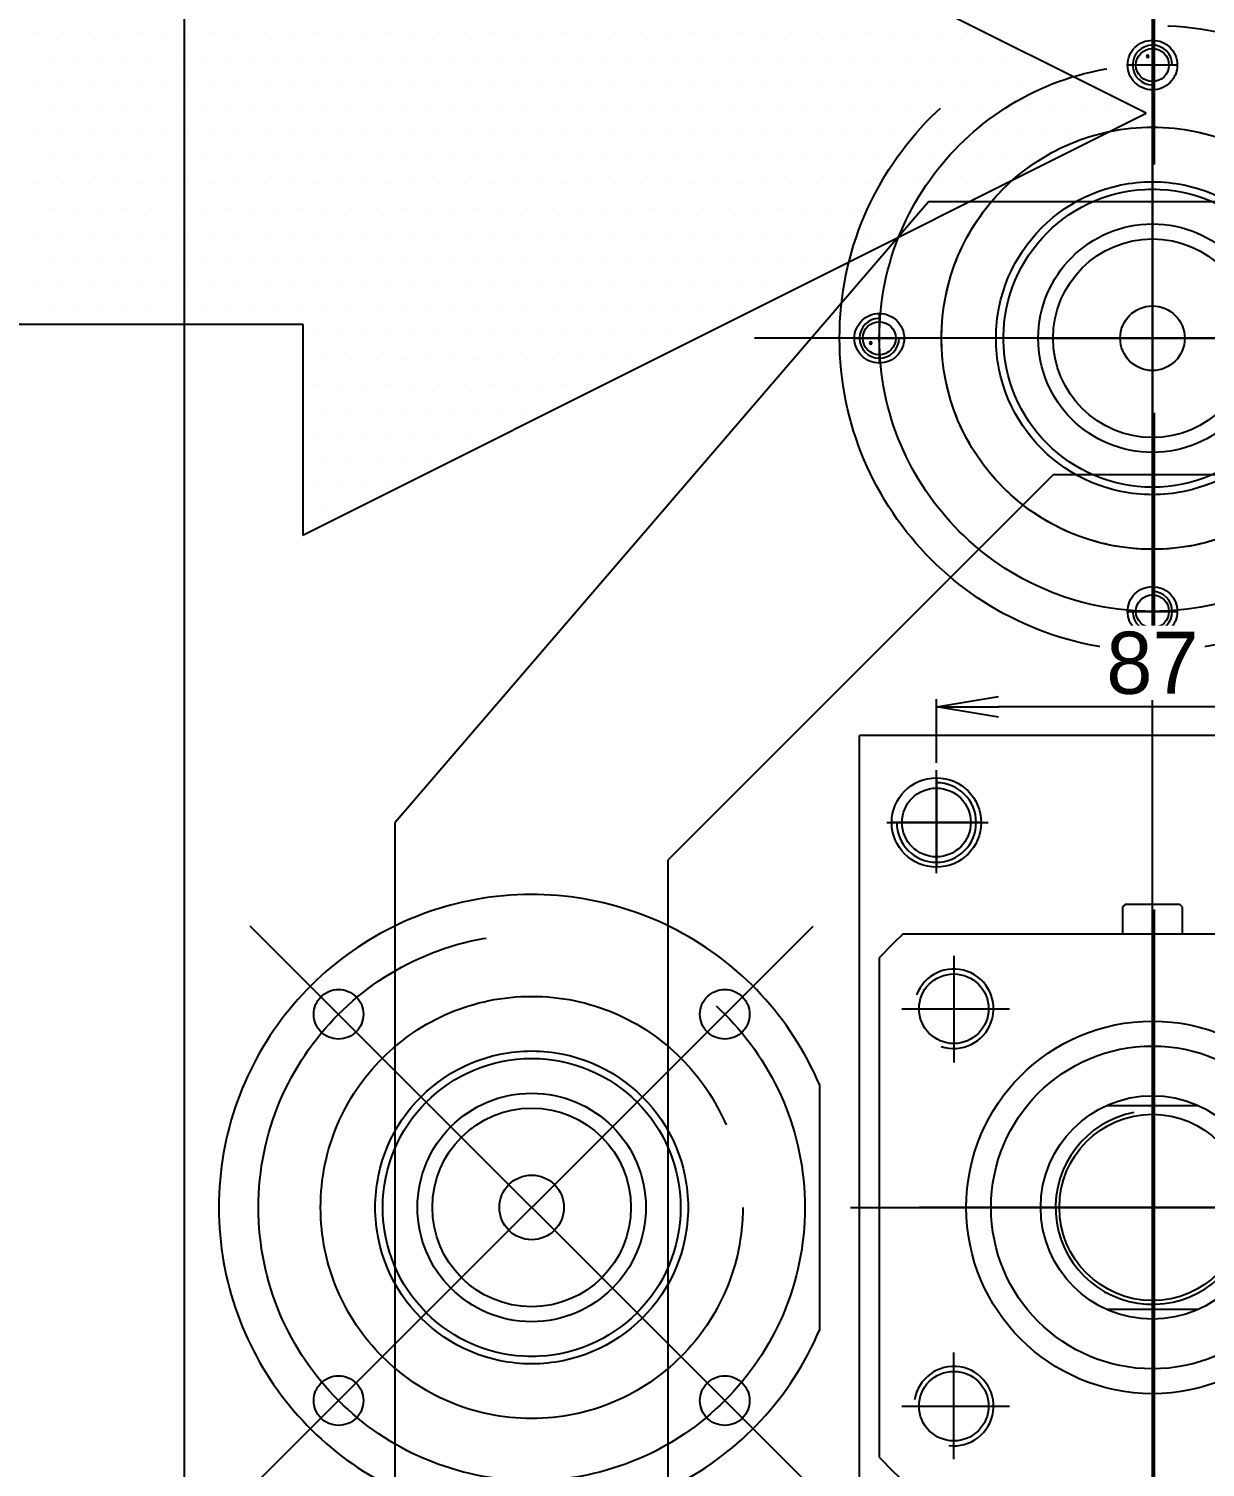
# Model space of a CAD drawing. Header units: millimetres. Extents: x 10462777 to 22643323, y 453826 to 1389191.
# Drawn here: x 11302242.1 to 11302479, y 599402.9 to 599692.5 of the extents above; entities that cross this region are included whole.
import ezdxf

# ---------------------------------------------------------------- set-up
doc = ezdxf.new("R2010")
doc.units = ezdxf.units.MM
doc.header["$LTSCALE"] = 200
doc.header["$MEASUREMENT"] = 0
doc.header["$PDMODE"] = 35
doc.header["$PDSIZE"] = -5
for name, pattern in [('CENTER', [2, 1.25, -0.25, 0.25, -0.25]), ('HIDDEN', [3.75, 2.5, -1.25]), ('PHANTOM', [2.5, 1.25, -0.25, 0.25, -0.25, 0.25, -0.25])]:
    doc.linetypes.add(name, pattern=pattern)
doc.layers.get('0').update_dxf_attribs({"linetype": 'CONTINUOUS'})
doc.layers.get('DEFPOINTS').update_dxf_attribs({"linetype": 'CONTINUOUS'})
for name, color, linetype in [('4', 4, 'CONTINUOUS'), ('BOM-UDEF', 3, 'CONTINUOUS'), ('C', 1, 'CENTER'), ('CL', 3, 'CONTINUOUS'), ('DR1509-006-300-001', 7, 'CONTINUOUS'), ('H', 30, 'CONTINUOUS'), ('HL', 2, 'HIDDEN'), ('PL', 5, 'PHANTOM')]:
    doc.layers.add(name, color=color, linetype=linetype)
doc.layers.add('FL', color=3, linetype='CONTINUOUS', lineweight=25)
doc.layers.add('LAYOUT', color=8, linetype='CONTINUOUS', lineweight=25)
doc.styles.get("Standard").update_dxf_attribs({"font": 'SYMBOL'})
doc.dimstyles.new('DS ROBOTEC', dxfattribs={"dimscale": 0, "dimtxt": 2.5, "dimasz": 2.5, "dimexe": 0.3, "dimexo": 0.3, "dimgap": 0.5, "dimtad": 1, "dimzin": 9, "dimdsep": 46, "dimtxsty": 'Standard', "dimblk": 'OPEN', "dimcen": 0, "dimclrd": 4, "dimclre": 4, "dimclrt": 110, "dimazin": 2, "dimtm": 1.5, "dimtfac": 1, "dimtmove": 0, "dimatfit": 3, "dimldrblk": 'OPEN', "dimfxl": 1, "dimtfill": 1, "dimtolj": 1, "dimlwd": -1, "dimlwe": -1, "dimarcsym": 0})

# ---------------------------------------------------------------- blocks, each defined once
blk = doc.blocks.new('A$C7DA30AB0')
at = {"layer": 'LAYOUT', "color": 6, "linetype": 'PHANTOM'}
blk.add_circle((3030.45, 3025.99, 0), 2693.02, dxfattribs=at)
blk = doc.blocks.new('A$C201F74A5')
for p, q in [((0, 0), (-34.66, -69.32)), ((34.66, -69.32), (0, 0)), ((17.33, -115.53), (17.33, -69.32)), ((17.33, -69.32), (34.66, -69.32))]:
    blk.add_line(p, q)
at = {"color": 3}
for p, q in [((-0.44, -1.31), (-0.44, -1.31)), ((-0.44, -3.37), (-0.44, -3.37)), ((1.63, -4.4), (1.63, -4.4)), ((-0.44, -5.43), (-0.44, -5.43)), ((-2.5, -6.46), (-2.5, -6.46)), ((1.63, -6.46), (1.63, -6.46)), ((-0.44, -7.5), (-0.44, -7.5)), ((3.69, -7.5), (3.69, -7.5)), ((-2.5, -8.53), (-2.5, -8.53)), ((1.63, -8.53), (1.63, -8.53)), ((-4.56, -9.56), (-4.56, -9.56)), ((-2.5, -10.59), (-2.5, -10.59)), ((-0.44, -9.56), (-0.44, -9.56)), ((1.63, -10.59), (1.63, -10.59)), ((3.69, -9.56), (3.69, -9.56)), ((-4.56, -11.62), (-4.56, -11.62)), ((-0.44, -11.62), (-0.44, -11.62)), ((3.69, -11.62), (3.69, -11.62)), ((-2.5, -12.66), (-2.5, -12.66)), ((1.63, -12.66), (1.63, -12.66)), ((5.75, -12.66), (5.75, -12.66)), ((-4.56, -13.69), (-4.56, -13.69)), ((-0.44, -13.69), (-0.44, -13.69)), ((3.69, -13.69), (3.69, -13.69)), ((-6.63, -14.72), (-6.63, -14.72)), ((-2.5, -14.72), (-2.5, -14.72)), ((1.63, -14.72), (1.63, -14.72)), ((5.75, -14.72), (5.75, -14.72)), ((-4.56, -15.75), (-4.56, -15.75)), ((-0.44, -15.75), (-0.44, -15.75)), ((3.69, -15.75), (3.69, -15.75)), ((7.82, -15.75), (7.82, -15.75)), ((-6.63, -16.78), (-6.63, -16.78)), ((-2.5, -16.78), (-2.5, -16.78)), ((1.63, -16.78), (1.63, -16.78)), ((5.75, -16.78), (5.75, -16.78)), ((-6.63, -18.85), (-6.63, -18.85)), ((-4.56, -17.82), (-4.56, -17.82)), ((-2.5, -18.85), (-2.5, -18.85)), ((-0.44, -17.82), (-0.44, -17.82)), ((1.63, -18.85), (1.63, -18.85)), ((3.69, -17.82), (3.69, -17.82)), ((5.75, -18.85), (5.75, -18.85)), ((7.82, -17.82), (7.82, -17.82)), ((-4.56, -19.88), (-4.56, -19.88)), ((-0.44, -19.88), (-0.44, -19.88)), ((3.69, -19.88), (3.69, -19.88)), ((7.82, -19.88), (7.82, -19.88)), ((-6.63, -20.91), (-6.63, -20.91)), ((-2.5, -20.91), (-2.5, -20.91)), ((1.63, -20.91), (1.63, -20.91)), ((5.75, -20.91), (5.75, -20.91)), ((9.88, -20.91), (9.88, -20.91)), ((-4.56, -21.94), (-4.56, -21.94)), ((-0.44, -21.94), (-0.44, -21.94)), ((3.69, -21.94), (3.69, -21.94)), ((7.82, -21.94), (7.82, -21.94)), ((-6.63, -22.97), (-6.63, -22.97)), ((-2.5, -22.97), (-2.5, -22.97)), ((1.63, -22.97), (1.63, -22.97)), ((5.75, -22.97), (5.75, -22.97)), ((9.88, -22.97), (9.88, -22.97)), ((-4.56, -24.01), (-4.56, -24.01)), ((-0.44, -24.01), (-0.44, -24.01)), ((3.69, -24.01), (3.69, -24.01)), ((7.82, -24.01), (7.82, -24.01)), ((11.95, -24.01), (11.95, -24.01)), ((-6.63, -25.04), (-6.63, -25.04)), ((-2.5, -25.04), (-2.5, -25.04)), ((1.63, -25.04), (1.63, -25.04)), ((5.75, -25.04), (5.75, -25.04)), ((9.88, -25.04), (9.88, -25.04)), ((-6.63, -27.1), (-6.63, -27.1)), ((-4.56, -26.07), (-4.56, -26.07)), ((-2.5, -27.1), (-2.5, -27.1)), ((-0.44, -26.07), (-0.44, -26.07)), ((1.63, -27.1), (1.63, -27.1)), ((3.69, -26.07), (3.69, -26.07)), ((5.75, -27.1), (5.75, -27.1)), ((7.82, -26.07), (7.82, -26.07)), ((9.88, -27.1), (9.88, -27.1)), ((11.95, -26.07), (11.95, -26.07)), ((-4.56, -28.13), (-4.56, -28.13)), ((-0.44, -28.13), (-0.44, -28.13)), ((3.69, -28.13), (3.69, -28.13)), ((7.82, -28.13), (7.82, -28.13)), ((11.95, -28.13), (11.95, -28.13)), ((-6.63, -29.17), (-6.63, -29.17)), ((-2.5, -29.17), (-2.5, -29.17)), ((1.63, -29.17), (1.63, -29.17)), ((5.75, -29.17), (5.75, -29.17)), ((9.88, -29.17), (9.88, -29.17)), ((14.01, -29.17), (14.01, -29.17)), ((-4.56, -30.2), (-4.56, -30.2)), ((-0.44, -30.2), (-0.44, -30.2)), ((3.69, -30.2), (3.69, -30.2)), ((7.82, -30.2), (7.82, -30.2)), ((11.95, -30.2), (11.95, -30.2)), ((-6.63, -31.23), (-6.63, -31.23)), ((-2.5, -31.23), (-2.5, -31.23)), ((1.63, -31.23), (1.63, -31.23)), ((5.75, -31.23), (5.75, -31.23)), ((9.88, -31.23), (9.88, -31.23)), ((14.01, -31.23), (14.01, -31.23)), ((-4.56, -32.26), (-4.56, -32.26)), ((-0.44, -32.26), (-0.44, -32.26)), ((3.69, -32.26), (3.69, -32.26)), ((7.82, -32.26), (7.82, -32.26)), ((11.95, -32.26), (11.95, -32.26)), ((16.07, -32.26), (16.07, -32.26)), ((-6.63, -33.29), (-6.63, -33.29)), ((-2.5, -33.29), (-2.5, -33.29)), ((1.63, -33.29), (1.63, -33.29)), ((5.75, -33.29), (5.75, -33.29)), ((9.88, -33.29), (9.88, -33.29)), ((14.01, -33.29), (14.01, -33.29)), ((-6.63, -35.36), (-6.63, -35.36)), ((-4.56, -34.33), (-4.56, -34.33)), ((-2.5, -35.36), (-2.5, -35.36)), ((-0.44, -34.33), (-0.44, -34.33)), ((1.63, -35.36), (1.63, -35.36)), ((3.69, -34.33), (3.69, -34.33)), ((5.75, -35.36), (5.75, -35.36)), ((7.82, -34.33), (7.82, -34.33)), ((9.88, -35.36), (9.88, -35.36)), ((11.95, -34.33), (11.95, -34.33)), ((14.01, -35.36), (14.01, -35.36)), ((16.07, -34.33), (16.07, -34.33)), ((-4.56, -36.39), (-4.56, -36.39)), ((-0.44, -36.39), (-0.44, -36.39)), ((3.69, -36.39), (3.69, -36.39)), ((7.82, -36.39), (7.82, -36.39)), ((11.95, -36.39), (11.95, -36.39)), ((16.07, -36.39), (16.07, -36.39)), ((-6.63, -37.42), (-6.63, -37.42)), ((-2.5, -37.42), (-2.5, -37.42)), ((1.63, -37.42), (1.63, -37.42)), ((5.75, -37.42), (5.75, -37.42)), ((9.88, -37.42), (9.88, -37.42)), ((14.01, -37.42), (14.01, -37.42)), ((18.14, -37.42), (18.14, -37.42)), ((-4.56, -38.45), (-4.56, -38.45)), ((-0.44, -38.45), (-0.44, -38.45)), ((3.69, -38.45), (3.69, -38.45)), ((7.82, -38.45), (7.82, -38.45)), ((11.95, -38.45), (11.95, -38.45)), ((16.07, -38.45), (16.07, -38.45)), ((-6.63, -39.48), (-6.63, -39.48)), ((-2.5, -39.48), (-2.5, -39.48)), ((1.63, -39.48), (1.63, -39.48)), ((5.75, -39.48), (5.75, -39.48)), ((9.88, -39.48), (9.88, -39.48)), ((14.01, -39.48), (14.01, -39.48)), ((18.14, -39.48), (18.14, -39.48)), ((-4.56, -40.52), (-4.56, -40.52)), ((-0.44, -40.52), (-0.44, -40.52)), ((3.69, -40.52), (3.69, -40.52)), ((7.82, -40.52), (7.82, -40.52)), ((11.95, -40.52), (11.95, -40.52)), ((16.07, -40.52), (16.07, -40.52)), ((20.2, -40.52), (20.2, -40.52)), ((-6.63, -41.55), (-6.63, -41.55)), ((-2.5, -41.55), (-2.5, -41.55)), ((1.63, -41.55), (1.63, -41.55)), ((5.75, -41.55), (5.75, -41.55)), ((9.88, -41.55), (9.88, -41.55)), ((14.01, -41.55), (14.01, -41.55)), ((18.14, -41.55), (18.14, -41.55)), ((-6.63, -43.61), (-6.63, -43.61)), ((-4.56, -42.58), (-4.56, -42.58)), ((-2.5, -43.61), (-2.5, -43.61)), ((-0.44, -42.58), (-0.44, -42.58)), ((1.63, -43.61), (1.63, -43.61)), ((3.69, -42.58), (3.69, -42.58)), ((5.75, -43.61), (5.75, -43.61)), ((7.82, -42.58), (7.82, -42.58)), ((9.88, -43.61), (9.88, -43.61)), ((11.95, -42.58), (11.95, -42.58)), ((14.01, -43.61), (14.01, -43.61)), ((16.07, -42.58), (16.07, -42.58)), ((18.14, -43.61), (18.14, -43.61)), ((20.2, -42.58), (20.2, -42.58)), ((-4.56, -44.64), (-4.56, -44.64)), ((-0.44, -44.64), (-0.44, -44.64)), ((3.69, -44.64), (3.69, -44.64)), ((7.82, -44.64), (7.82, -44.64)), ((11.95, -44.64), (11.95, -44.64)), ((16.07, -44.64), (16.07, -44.64)), ((20.2, -44.64), (20.2, -44.64)), ((-6.63, -45.68), (-6.63, -45.68)), ((-2.5, -45.68), (-2.5, -45.68)), ((1.63, -45.68), (1.63, -45.68)), ((5.75, -45.68), (5.75, -45.68)), ((9.88, -45.68), (9.88, -45.68)), ((14.01, -45.68), (14.01, -45.68)), ((18.14, -45.68), (18.14, -45.68)), ((22.26, -45.68), (22.26, -45.68)), ((-4.56, -46.71), (-4.56, -46.71)), ((-0.44, -46.71), (-0.44, -46.71)), ((3.69, -46.71), (3.69, -46.71)), ((7.82, -46.71), (7.82, -46.71)), ((11.95, -46.71), (11.95, -46.71)), ((16.07, -46.71), (16.07, -46.71)), ((20.2, -46.71), (20.2, -46.71)), ((-6.63, -47.74), (-6.63, -47.74)), ((-2.5, -47.74), (-2.5, -47.74)), ((1.63, -47.74), (1.63, -47.74)), ((5.75, -47.74), (5.75, -47.74)), ((9.88, -47.74), (9.88, -47.74)), ((14.01, -47.74), (14.01, -47.74)), ((18.14, -47.74), (18.14, -47.74)), ((22.26, -47.74), (22.26, -47.74)), ((-4.56, -48.77), (-4.56, -48.77)), ((-0.44, -48.77), (-0.44, -48.77)), ((3.69, -48.77), (3.69, -48.77)), ((7.82, -48.77), (7.82, -48.77)), ((11.95, -48.77), (11.95, -48.77)), ((16.07, -48.77), (16.07, -48.77)), ((20.2, -48.77), (20.2, -48.77)), ((24.33, -48.77), (24.33, -48.77)), ((-6.63, -49.8), (-6.63, -49.8)), ((-2.5, -49.8), (-2.5, -49.8)), ((1.63, -49.8), (1.63, -49.8)), ((5.75, -49.8), (5.75, -49.8)), ((9.88, -49.8), (9.88, -49.8)), ((14.01, -49.8), (14.01, -49.8)), ((18.14, -49.8), (18.14, -49.8)), ((22.26, -49.8), (22.26, -49.8)), ((-6.63, -51.87), (-6.63, -51.87)), ((-4.56, -50.84), (-4.56, -50.84)), ((-2.5, -51.87), (-2.5, -51.87)), ((-0.44, -50.84), (-0.44, -50.84)), ((1.63, -51.87), (1.63, -51.87)), ((3.69, -50.84), (3.69, -50.84)), ((5.75, -51.87), (5.75, -51.87)), ((7.82, -50.84), (7.82, -50.84)), ((9.88, -51.87), (9.88, -51.87)), ((11.95, -50.84), (11.95, -50.84)), ((14.01, -51.87), (14.01, -51.87)), ((16.07, -50.84), (16.07, -50.84)), ((18.14, -51.87), (18.14, -51.87)), ((20.2, -50.84), (20.2, -50.84)), ((22.26, -51.87), (22.26, -51.87)), ((24.33, -50.84), (24.33, -50.84)), ((-4.56, -52.9), (-4.56, -52.9)), ((-0.44, -52.9), (-0.44, -52.9)), ((3.69, -52.9), (3.69, -52.9)), ((7.82, -52.9), (7.82, -52.9)), ((11.95, -52.9), (11.95, -52.9)), ((16.07, -52.9), (16.07, -52.9)), ((20.2, -52.9), (20.2, -52.9)), ((24.33, -52.9), (24.33, -52.9)), ((-6.63, -53.93), (-6.63, -53.93)), ((-2.5, -53.93), (-2.5, -53.93)), ((1.63, -53.93), (1.63, -53.93)), ((5.75, -53.93), (5.75, -53.93)), ((9.88, -53.93), (9.88, -53.93)), ((14.01, -53.93), (14.01, -53.93)), ((18.14, -53.93), (18.14, -53.93)), ((22.26, -53.93), (22.26, -53.93)), ((26.39, -53.93), (26.39, -53.93)), ((-4.56, -54.96), (-4.56, -54.96)), ((-0.44, -54.96), (-0.44, -54.96)), ((3.69, -54.96), (3.69, -54.96)), ((7.82, -54.96), (7.82, -54.96)), ((11.95, -54.96), (11.95, -54.96)), ((16.07, -54.96), (16.07, -54.96)), ((20.2, -54.96), (20.2, -54.96)), ((24.33, -54.96), (24.33, -54.96)), ((-6.63, -55.99), (-6.63, -55.99)), ((-2.5, -55.99), (-2.5, -55.99)), ((1.63, -55.99), (1.63, -55.99)), ((5.75, -55.99), (5.75, -55.99)), ((9.88, -55.99), (9.88, -55.99)), ((14.01, -55.99), (14.01, -55.99)), ((18.14, -55.99), (18.14, -55.99)), ((22.26, -55.99), (22.26, -55.99)), ((26.39, -55.99), (26.39, -55.99)), ((-4.56, -57.03), (-4.56, -57.03)), ((-0.44, -57.03), (-0.44, -57.03)), ((3.69, -57.03), (3.69, -57.03)), ((7.82, -57.03), (7.82, -57.03)), ((11.95, -57.03), (11.95, -57.03)), ((16.07, -57.03), (16.07, -57.03)), ((20.2, -57.03), (20.2, -57.03)), ((24.33, -57.03), (24.33, -57.03)), ((28.46, -57.03), (28.46, -57.03)), ((-6.63, -58.06), (-6.63, -58.06)), ((-4.56, -59.09), (-4.56, -59.09)), ((-2.5, -58.06), (-2.5, -58.06)), ((-0.44, -59.09), (-0.44, -59.09)), ((1.63, -58.06), (1.63, -58.06)), ((3.69, -59.09), (3.69, -59.09)), ((5.75, -58.06), (5.75, -58.06)), ((7.82, -59.09), (7.82, -59.09)), ((9.88, -58.06), (9.88, -58.06)), ((11.95, -59.09), (11.95, -59.09)), ((14.01, -58.06), (14.01, -58.06)), ((16.07, -59.09), (16.07, -59.09)), ((18.14, -58.06), (18.14, -58.06)), ((20.2, -59.09), (20.2, -59.09)), ((22.26, -58.06), (22.26, -58.06)), ((24.33, -59.09), (24.33, -59.09)), ((26.39, -58.06), (26.39, -58.06)), ((28.46, -59.09), (28.46, -59.09)), ((-6.63, -60.12), (-6.63, -60.12)), ((-2.5, -60.12), (-2.5, -60.12)), ((1.63, -60.12), (1.63, -60.12)), ((5.75, -60.12), (5.75, -60.12)), ((9.88, -60.12), (9.88, -60.12)), ((14.01, -60.12), (14.01, -60.12)), ((18.14, -60.12), (18.14, -60.12)), ((22.26, -60.12), (22.26, -60.12)), ((26.39, -60.12), (26.39, -60.12)), ((-4.56, -61.15), (-4.56, -61.15)), ((-0.44, -61.15), (-0.44, -61.15)), ((3.69, -61.15), (3.69, -61.15)), ((7.82, -61.15), (7.82, -61.15)), ((11.95, -61.15), (11.95, -61.15)), ((16.07, -61.15), (16.07, -61.15)), ((20.2, -61.15), (20.2, -61.15)), ((24.33, -61.15), (24.33, -61.15)), ((28.46, -61.15), (28.46, -61.15)), ((-6.63, -62.19), (-6.63, -62.19)), ((-2.5, -62.19), (-2.5, -62.19)), ((1.63, -62.19), (1.63, -62.19)), ((5.75, -62.19), (5.75, -62.19)), ((9.88, -62.19), (9.88, -62.19)), ((14.01, -62.19), (14.01, -62.19)), ((18.14, -62.19), (18.14, -62.19)), ((22.26, -62.19), (22.26, -62.19)), ((26.39, -62.19), (26.39, -62.19)), ((30.52, -62.19), (30.52, -62.19)), ((-4.56, -63.22), (-4.56, -63.22)), ((-0.44, -63.22), (-0.44, -63.22)), ((3.69, -63.22), (3.69, -63.22)), ((7.82, -63.22), (7.82, -63.22)), ((11.95, -63.22), (11.95, -63.22)), ((16.07, -63.22), (16.07, -63.22)), ((20.2, -63.22), (20.2, -63.22)), ((24.33, -63.22), (24.33, -63.22)), ((28.46, -63.22), (28.46, -63.22)), ((-6.63, -64.25), (-6.63, -64.25)), ((-2.5, -64.25), (-2.5, -64.25)), ((1.63, -64.25), (1.63, -64.25)), ((5.75, -64.25), (5.75, -64.25)), ((9.88, -64.25), (9.88, -64.25)), ((14.01, -64.25), (14.01, -64.25)), ((18.14, -64.25), (18.14, -64.25)), ((22.26, -64.25), (22.26, -64.25)), ((26.39, -64.25), (26.39, -64.25)), ((30.52, -64.25), (30.52, -64.25)), ((-4.56, -65.28), (-4.56, -65.28)), ((-0.44, -65.28), (-0.44, -65.28)), ((3.69, -65.28), (3.69, -65.28)), ((7.82, -65.28), (7.82, -65.28)), ((11.95, -65.28), (11.95, -65.28)), ((16.07, -65.28), (16.07, -65.28)), ((20.2, -65.28), (20.2, -65.28)), ((24.33, -65.28), (24.33, -65.28)), ((28.46, -65.28), (28.46, -65.28)), ((32.58, -65.28), (32.58, -65.28)), ((-6.63, -66.31), (-6.63, -66.31)), ((-4.56, -67.35), (-4.56, -67.35)), ((-2.5, -66.31), (-2.5, -66.31)), ((-0.44, -67.35), (-0.44, -67.35)), ((1.63, -66.31), (1.63, -66.31)), ((3.69, -67.35), (3.69, -67.35)), ((5.75, -66.31), (5.75, -66.31)), ((7.82, -67.35), (7.82, -67.35)), ((9.88, -66.31), (9.88, -66.31)), ((11.95, -67.35), (11.95, -67.35)), ((14.01, -66.31), (14.01, -66.31)), ((16.07, -67.35), (16.07, -67.35)), ((18.14, -66.31), (18.14, -66.31)), ((20.2, -67.35), (20.2, -67.35)), ((22.26, -66.31), (22.26, -66.31)), ((24.33, -67.35), (24.33, -67.35)), ((26.39, -66.31), (26.39, -66.31)), ((28.46, -67.35), (28.46, -67.35)), ((30.52, -66.31), (30.52, -66.31)), ((32.58, -67.35), (32.58, -67.35)), ((-6.63, -68.38), (-6.63, -68.38)), ((-2.5, -68.38), (-2.5, -68.38)), ((1.63, -68.38), (1.63, -68.38)), ((5.75, -68.38), (5.75, -68.38)), ((9.88, -68.38), (9.88, -68.38)), ((14.01, -68.38), (14.01, -68.38)), ((18.14, -68.38), (18.14, -68.38)), ((22.26, -68.38), (22.26, -68.38)), ((26.39, -68.38), (26.39, -68.38)), ((30.52, -68.38), (30.52, -68.38)), ((-4.56, -69.41), (-4.56, -69.41)), ((-0.44, -69.41), (-0.44, -69.41)), ((3.69, -69.41), (3.69, -69.41)), ((7.82, -69.41), (7.82, -69.41)), ((11.95, -69.41), (11.95, -69.41)), ((16.07, -69.41), (16.07, -69.41)), ((-6.63, -70.44), (-6.63, -70.44)), ((-2.5, -70.44), (-2.5, -70.44)), ((1.63, -70.44), (1.63, -70.44)), ((5.75, -70.44), (5.75, -70.44)), ((9.88, -70.44), (9.88, -70.44)), ((14.01, -70.44), (14.01, -70.44)), ((-4.56, -71.47), (-4.56, -71.47)), ((-0.44, -71.47), (-0.44, -71.47)), ((3.69, -71.47), (3.69, -71.47)), ((7.82, -71.47), (7.82, -71.47)), ((11.95, -71.47), (11.95, -71.47)), ((16.07, -71.47), (16.07, -71.47)), ((-6.63, -72.5), (-6.63, -72.5)), ((-2.5, -72.5), (-2.5, -72.5)), ((1.63, -72.5), (1.63, -72.5)), ((5.75, -72.5), (5.75, -72.5)), ((9.88, -72.5), (9.88, -72.5)), ((14.01, -72.5), (14.01, -72.5)), ((-4.56, -73.54), (-4.56, -73.54)), ((-0.44, -73.54), (-0.44, -73.54)), ((3.69, -73.54), (3.69, -73.54)), ((7.82, -73.54), (7.82, -73.54)), ((11.95, -73.54), (11.95, -73.54)), ((16.07, -73.54), (16.07, -73.54)), ((-6.63, -74.57), (-6.63, -74.57)), ((-4.56, -75.6), (-4.56, -75.6)), ((-2.5, -74.57), (-2.5, -74.57)), ((-0.44, -75.6), (-0.44, -75.6)), ((1.63, -74.57), (1.63, -74.57)), ((3.69, -75.6), (3.69, -75.6)), ((5.75, -74.57), (5.75, -74.57)), ((7.82, -75.6), (7.82, -75.6)), ((9.88, -74.57), (9.88, -74.57)), ((11.95, -75.6), (11.95, -75.6)), ((14.01, -74.57), (14.01, -74.57)), ((16.07, -75.6), (16.07, -75.6)), ((-6.63, -76.63), (-6.63, -76.63)), ((-2.5, -76.63), (-2.5, -76.63)), ((1.63, -76.63), (1.63, -76.63)), ((5.75, -76.63), (5.75, -76.63)), ((9.88, -76.63), (9.88, -76.63)), ((14.01, -76.63), (14.01, -76.63)), ((-4.56, -77.66), (-4.56, -77.66)), ((-0.44, -77.66), (-0.44, -77.66)), ((3.69, -77.66), (3.69, -77.66)), ((7.82, -77.66), (7.82, -77.66)), ((11.95, -77.66), (11.95, -77.66)), ((16.07, -77.66), (16.07, -77.66)), ((-6.63, -78.7), (-6.63, -78.7)), ((-2.5, -78.7), (-2.5, -78.7)), ((1.63, -78.7), (1.63, -78.7)), ((5.75, -78.7), (5.75, -78.7)), ((9.88, -78.7), (9.88, -78.7)), ((14.01, -78.7), (14.01, -78.7)), ((-4.56, -79.73), (-4.56, -79.73)), ((-0.44, -79.73), (-0.44, -79.73)), ((3.69, -79.73), (3.69, -79.73)), ((7.82, -79.73), (7.82, -79.73)), ((11.95, -79.73), (11.95, -79.73)), ((16.07, -79.73), (16.07, -79.73)), ((-6.63, -80.76), (-6.63, -80.76)), ((-2.5, -80.76), (-2.5, -80.76)), ((1.63, -80.76), (1.63, -80.76)), ((5.75, -80.76), (5.75, -80.76)), ((9.88, -80.76), (9.88, -80.76)), ((14.01, -80.76), (14.01, -80.76)), ((-4.56, -81.79), (-4.56, -81.79)), ((-0.44, -81.79), (-0.44, -81.79)), ((3.69, -81.79), (3.69, -81.79)), ((7.82, -81.79), (7.82, -81.79)), ((11.95, -81.79), (11.95, -81.79)), ((16.07, -81.79), (16.07, -81.79)), ((-6.63, -82.82), (-6.63, -82.82)), ((-4.56, -83.86), (-4.56, -83.86)), ((-2.5, -82.82), (-2.5, -82.82)), ((-0.44, -83.86), (-0.44, -83.86)), ((1.63, -82.82), (1.63, -82.82)), ((3.69, -83.86), (3.69, -83.86)), ((5.75, -82.82), (5.75, -82.82)), ((7.82, -83.86), (7.82, -83.86)), ((9.88, -82.82), (9.88, -82.82)), ((11.95, -83.86), (11.95, -83.86)), ((14.01, -82.82), (14.01, -82.82)), ((16.07, -83.86), (16.07, -83.86)), ((-6.63, -84.89), (-6.63, -84.89)), ((-2.5, -84.89), (-2.5, -84.89)), ((1.63, -84.89), (1.63, -84.89)), ((5.75, -84.89), (5.75, -84.89)), ((9.88, -84.89), (9.88, -84.89)), ((14.01, -84.89), (14.01, -84.89)), ((-4.56, -85.92), (-4.56, -85.92)), ((-0.44, -85.92), (-0.44, -85.92)), ((3.69, -85.92), (3.69, -85.92)), ((7.82, -85.92), (7.82, -85.92)), ((11.95, -85.92), (11.95, -85.92)), ((16.07, -85.92), (16.07, -85.92)), ((-6.63, -86.95), (-6.63, -86.95)), ((-2.5, -86.95), (-2.5, -86.95)), ((1.63, -86.95), (1.63, -86.95)), ((5.75, -86.95), (5.75, -86.95)), ((9.88, -86.95), (9.88, -86.95)), ((14.01, -86.95), (14.01, -86.95)), ((-4.56, -87.98), (-4.56, -87.98)), ((-0.44, -87.98), (-0.44, -87.98)), ((3.69, -87.98), (3.69, -87.98)), ((7.82, -87.98), (7.82, -87.98)), ((11.95, -87.98), (11.95, -87.98)), ((16.07, -87.98), (16.07, -87.98)), ((-6.63, -89.01), (-6.63, -89.01)), ((-2.5, -89.01), (-2.5, -89.01)), ((1.63, -89.01), (1.63, -89.01)), ((5.75, -89.01), (5.75, -89.01)), ((9.88, -89.01), (9.88, -89.01)), ((14.01, -89.01), (14.01, -89.01)), ((-4.56, -90.05), (-4.56, -90.05)), ((-0.44, -90.05), (-0.44, -90.05)), ((3.69, -90.05), (3.69, -90.05)), ((7.82, -90.05), (7.82, -90.05)), ((11.95, -90.05), (11.95, -90.05)), ((16.07, -90.05), (16.07, -90.05)), ((-6.63, -91.08), (-6.63, -91.08)), ((-2.5, -91.08), (-2.5, -91.08)), ((1.63, -91.08), (1.63, -91.08)), ((5.75, -91.08), (5.75, -91.08)), ((9.88, -91.08), (9.88, -91.08)), ((14.01, -91.08), (14.01, -91.08))]:
    blk.add_line(p, q, dxfattribs=at)
blk = doc.blocks.new('_OPEN')
at = {"color": 0, "linetype": 'ByBlock'}
for p, q in [((-1, 0.1667), (0, 0)), ((0, 0), (-1, -0.1667)), ((0, 0), (-1, 0))]:
    blk.add_line(p, q, dxfattribs=at)
blk = doc.blocks.new('*D366')
at = {"color": 4, "linetype": 'ByBlock', "ltscale": 10, "transparency": 16777216}
for p, q in [((11302287.38, 600065.23), (11301981.04, 600065.23)), ((11302002.04, 599890.23), (11302002.04, 599020.23)), ((11302267.38, 598845.23), (11301981.04, 598845.23))]:
    blk.add_line(p, q, dxfattribs=at)
at = {"layer": 'DEFPOINTS', "color": 0, "ltscale": 10, "transparency": 16777216}
for p in [(11302308.38, 600065.23, 0), (11302002.04, 598845.23), (11302288.38, 598845.23, 0)]:
    blk.add_point(p, dxfattribs=at)
at = {"color": 4, "ltscale": 10, "transparency": 16777216, "xscale": 175, "yscale": 175, "zscale": 175}
for p, rotation in [((11302002.04, 600065.23), 90), ((11302002.04, 598845.23), 270)]:
    blk.add_blockref('_OPEN', p, dxfattribs=dict(at, rotation=rotation))
at = {"color": 110, "ltscale": 10, "transparency": 16777216, "insert": (11301842.78, 599455.23), "char_height": 175, "attachment_point": 5, "rotation": 90, "bg_fill": 3, "box_fill_scale": 1.25, "bg_fill_color": 256, "bg_fill_true_color": 13158600, "bg_fill_transparency": 0}
blk.add_mtext('\\A1;1220', dxfattribs=at)
blk = doc.blocks.new('A$C744D5B1C')
for p, q in [((-95, 59), (-95, -59)), ((95, 59), (-95, 59)), ((95, 59), (95, -59)), ((-20.5, -9.27), (-20.5, 9.27)), ((20.5, -9.27), (20.5, 9.27)), ((95, -59), (-95, -59))]:
    blk.add_line(p, q)
for centre, radius in [((-77.5, 43.5), 9), ((77.5, 43.5), 9), ((-40, 40), 7), ((40, 40), 7), ((0, 0), 32.5), ((0, 0), 22.5), ((-77.5, -43.5), 9), ((-40, -40), 7), ((40, -40), 7), ((77.5, -43.5), 9)]:
    blk.add_circle(centre, radius)
at = {"color": 3}
blk.add_circle((0, 0), 18.75, dxfattribs=at)
for centre, start, end in [((-40, 40), 342.9325, 251.1947), ((40, 40), 345.4697, 253.7319), ((-40, -40), 341.2882, 249.5504), ((40, -40), 352.599, 260.8613)]:
    blk.add_arc(centre, 8, start, end, dxfattribs=at)
blk.add_arc((0, 0), 19.5, 191.0125, 79.3315)
at = {"layer": 'C'}
for p, q in [((0, -60.8), (0, 60)), ((96.8, 0), (-97.39, 0))]:
    blk.add_line(p, q, dxfattribs=at)
at = {"layer": 'C', "ltscale": 0.7}
for p, q in [((-77.5, 53.49), (-77.5, 33.08)), ((77.5, 53.49), (77.5, 33.08)), ((-67.32, 43.5), (-88.03, 43.5)), ((67.32, 43.5), (88.03, 43.5)), ((-77.5, -53.49), (-77.5, -33.08)), ((77.5, -53.49), (77.5, -33.08)), ((-67.32, -43.5), (-88.03, -43.5)), ((67.32, -43.5), (88.03, -43.5))]:
    blk.add_line(p, q, dxfattribs=at)
at = {"layer": 'C', "ltscale": 0.5}
for p, q in [((-40, 50.49), (-40, 28.77)), ((40, 50.49), (40, 28.77)), ((-50.67, 40), (-29.2, 40)), ((50.67, 40), (29.2, 40)), ((-40, -50.49), (-40, -28.77)), ((40, -50.49), (40, -28.77)), ((-50.67, -40), (-29.2, -40)), ((50.67, -40), (29.2, -40))]:
    blk.add_line(p, q, dxfattribs=at)
at = {"layer": 'H', "color": 4}
for p, q in [((-13.22, 55), (-12.69, 38)), ((-11.97, 54), (-13.22, 55)), ((-11.97, 54), (11.97, 54)), ((-11.52, 38), (-11.97, 54)), ((11.52, 38), (11.97, 54)), ((11.97, 54), (13.22, 55)), ((13.22, 55), (12.69, 38))]:
    blk.add_line(p, q, dxfattribs=at)
at = {"layer": 'H', "ltscale": 0.5}
for p, q in [((-60.5, 6), (-61, 5.5)), ((-60.5, 6), (-55, 6)), ((60.5, 6), (55, 6)), ((60.5, 6), (60.5, 1.19)), ((60.5, 6), (61, 5.5)), ((-61, 5.5), (-61, -5.5)), ((61, 5.5), (61, -5.5)), ((61, 1.19), (55, 1.19)), ((61, -1.19), (55, -1.19)), ((60.5, -6), (60.5, -1.19)), ((-61, -5.5), (-60.5, -6)), ((61, -5.5), (60.5, -6)), ((-60.5, -6), (-55, -6)), ((60.5, -6), (55, -6))]:
    blk.add_line(p, q, dxfattribs=at)
at = {"layer": 'H'}
for points in [[(50.25, 55), (-50.25, 55)], [(-55, 50.25), (-55, -50.25)], [(55, -50.25), (55, 50.25)], [(-50.25, -55), (50.25, -55)]]:
    blk.add_lwpolyline(points, dxfattribs=at)
for start, end in [(132.417, 137.583), (42.417, 47.583), (222.417, 227.583), (312.417, 317.583)]:
    blk.add_arc((0, 0), 74.5, start, end, dxfattribs=at)
blk = doc.blocks.new('A$C1EFB0E9A')
at = {"color": 1, "linetype": 'CENTER'}
for p, q in [((0, 80.13), (0, -80.13)), ((80.13, 0), (-80.13, 0))]:
    blk.add_line(p, q, dxfattribs=at)
at = {"color": 0}
for centre, radius in [((0, 0), 63), ((0, 55), 5), ((0, 0), 23), ((-55, 0), 5), ((55, 0), 5), ((0, -55), 5)]:
    blk.add_circle(centre, radius, dxfattribs=at)
at = {"color": 1, "linetype": 'CENTER'}
blk.add_circle((0, 0), 55, dxfattribs=at)
for radius in [42.5, 30]:
    blk.add_circle((0, 0), radius)
at = {"layer": 'HL'}
blk.add_circle((0, 0), 31.5, dxfattribs=at)
blk = doc.blocks.new('HS_BOM', base_point=(-55.53, -107.5))
at = {"layer": 'BOM-UDEF'}
blk.add_circle((-55.53, -107.5), 0.25, dxfattribs=at)
blk = doc.blocks.new('A$C10F52B43')
blk.add_circle((0, 0), 6.92)
at = {"layer": 'CL'}
for p, q in [((0, 9), (0, -9)), ((-9, 0), (9, 0))]:
    blk.add_line(p, q, dxfattribs=at)
at = {"layer": 'FL'}
blk.add_arc((0, 0), 8, 270, 180, dxfattribs=at)
blk = doc.blocks.new('*D229')
at = {"layer": 'DEFPOINTS', "color": 0, "transparency": 16777216}
for p in [(55588.71, -38156.8), (55575.92, -38243.8), (55588.71, -38243.8)]:
    blk.add_point(p, dxfattribs=at)
at = {"layer": 'DR1509-006-300-001', "color": 4, "linetype": 'ByBlock', "transparency": 16777216}
for p, q in [((55587.21, -38156.8), (55574.42, -38156.8)), ((55575.92, -38169.3), (55575.92, -38231.3)), ((55587.21, -38243.8), (55574.42, -38243.8))]:
    blk.add_line(p, q, dxfattribs=at)
at = {"layer": 'DR1509-006-300-001', "color": 4, "transparency": 16777216, "xscale": 12.5, "yscale": 12.5, "zscale": 12.5}
for p, rotation in [((55575.92, -38156.8), 90), ((55575.92, -38243.8), 270)]:
    blk.add_blockref('_OPEN', p, dxfattribs=dict(at, rotation=rotation))
at = {"layer": 'DR1509-006-300-001', "color": 110, "transparency": 16777216, "insert": (55567.17, -38200.3), "char_height": 12.5, "attachment_point": 5, "rotation": 90, "bg_fill": 3, "box_fill_scale": 1.1, "bg_fill_color": 256, "bg_fill_true_color": 13158600, "bg_fill_transparency": 0}
blk.add_mtext('\\A1;87', dxfattribs=at)
blk = doc.blocks.new('A$C192357D2')
at = {"layer": 'PL', "color": 1, "linetype": 'CENTER'}
for p, q in [((119.66, 6.34), (6.34, 119.66)), ((119.66, 119.66), (6.34, 6.34))]:
    blk.add_line(p, q, dxfattribs=at)
at = {"layer": 'PL'}
blk.add_line((87.6, 121), (38.4, 121), dxfattribs=at)
at = {"layer": 'PL', "color": 1, "linetype": 'CENTER'}
blk.add_circle((63, 63), 55, dxfattribs=at)
at = {"layer": 'PL', "color": 0}
for centre, radius in [((24.11, 101.89), 5), ((101.89, 101.89), 5), ((63, 63), 23), ((24.11, 24.11), 5), ((101.89, 24.11), 5)]:
    blk.add_circle(centre, radius, dxfattribs=at)
at = {"layer": 'PL'}
for radius in [42.5, 31.5, 30]:
    blk.add_circle((63, 63), radius, dxfattribs=at)
blk.add_arc((63, 63), 63, 112.9809, 67.0191, dxfattribs=at)
blk = doc.blocks.new('A$C7E5E2769')
for p, q in [((431.945, 150), (431.945, 215)), ((486.945, 215), (486.945, 175)), ((486.945, 175), (564.445, 97.5)), ((431.945, 150), (556.945, 42.5)), ((704.445, 97.5), (564.445, 97.5)), ((711.945, 42.5), (556.945, 42.5)), ((39.445, 0), (1229.445, 0))]:
    blk.add_line(p, q)
for centre, radius in [((459.445, 195), 42.5), ((459.445, 195), 42.5), ((634.445, 195), 37.5), ((459.445, 195), 20), ((459.445, 195), 6.5), ((404.445, 195), 3.323), ((514.445, 195), 3.323), ((459.445, 140), 3.323), ((634.445, 70), 20), ((634.445, 70), 6.5)]:
    blk.add_circle(centre, radius)
at = {"layer": 'CL'}
for p, q in [((459.445, 248), (459.445, 142)), ((634.445, 242), (634.445, 148)), ((459.445, 172), (459.445, 218)), ((404.445, 200), (404.445, 190)), ((514.445, 190), (514.445, 200)), ((399.445, 195), (409.445, 195)), ((406.445, 195), (512.445, 195)), ((482.445, 195), (436.445, 195)), ((519.445, 195), (509.445, 195)), ((587.445, 195), (681.445, 195)), ((459.445, 135), (459.445, 145)), ((454.445, 140), (464.445, 140))]:
    blk.add_line(p, q, dxfattribs=at)
at = {"layer": 'FL'}
for centre, start, end in [((404.445, 195), 90, 0), ((514.445, 195), 270, 180), ((459.445, 140), 180, 90)]:
    blk.add_arc(centre, 4, start, end, dxfattribs=at)
blk.add_blockref('A$C10F52B43', (556.945, 151.5))
at = {"layer": '4'}
blk.add_blockref('A$C744D5B1C', (634.445, 195), dxfattribs=at)
at = {"layer": 'BOM-UDEF', "xscale": -1}
for p, rotation in [((402.689, 194.041), 90), ((460.403, 138.245), 180)]:
    blk.add_blockref('HS_BOM', p, dxfattribs=dict(at, rotation=rotation))
at = {"layer": 'DR1509-006-300-001'}
blk.add_blockref('A$C192357D2', (571.445, 7), dxfattribs=at)
at = {"layer": 'PL'}
blk.add_blockref('A$C1EFB0E9A', (459.445, 195), dxfattribs=at)
at = {"layer": 'DR1509-006-300-001'}
dim = blk.add_linear_dim(base=(533.633, 151.5), p1=(546.415, 238.5), p2=(546.415, 151.5), angle=90, dimstyle='DS ROBOTEC', override={"dimscale": 5, "dimfxl": 1.25, "dimarcsym": 1}, dxfattribs=at)
dim.commit()
dim.dimension.update_dxf_attribs({"geometry": '*D229', "text_midpoint": (524.883, 195), "insert": (-55042.291, 38395.295)})

msp = doc.modelspace()

# ---------------------------------------------------------------- linework, layer by layer
at = {"color": 6, "linetype": 'PHANTOM'}
msp.add_line((11302468.79793, 599265.22814, 0), (11302468.79793, 600065.22814, 0), dxfattribs=at)

# ---------------------------------------------------------------- block references
at = {"ltscale": 10, "rotation": 180}
msp.add_blockref('A$C7DA30AB0', (11304764.24811, 600747.76955, 0), dxfattribs=at)
at = {"color": 0, "xscale": 2.45, "yscale": 2.45, "zscale": 2.45, "rotation": 270}
msp.add_blockref('A$C201F74A5', (11302467.11989, 599675.52263, 0), dxfattribs=at)

# ---------------------------------------------------------------- next in the draw order: dimensions: what is measured, and where the dimension line sits
at = {"ltscale": 10}
dim = msp.add_linear_dim(base=(11302002.04203, 598845.22814, 0), p1=(11302308.38077, 600065.22814, 0), p2=(11302288.38077, 598845.22814, 0), angle=90, dimstyle='DS ROBOTEC', override={"dimscale": 70, "dimgap": 1, "dimarcsym": 1}, dxfattribs=at)
dim.commit()
dim.dimension.update_dxf_attribs({"geometry": '*D366', "text_midpoint": (11301842.77563, 599455.22814, 0)})

# ---------------------------------------------------------------- next in the draw order: block references
at = {"ltscale": 10, "rotation": 270}
msp.add_blockref('A$C7E5E2769', (11302273.38071, 600089.6727, 0), dxfattribs=at)

doc.saveas('drawing.dxf')
